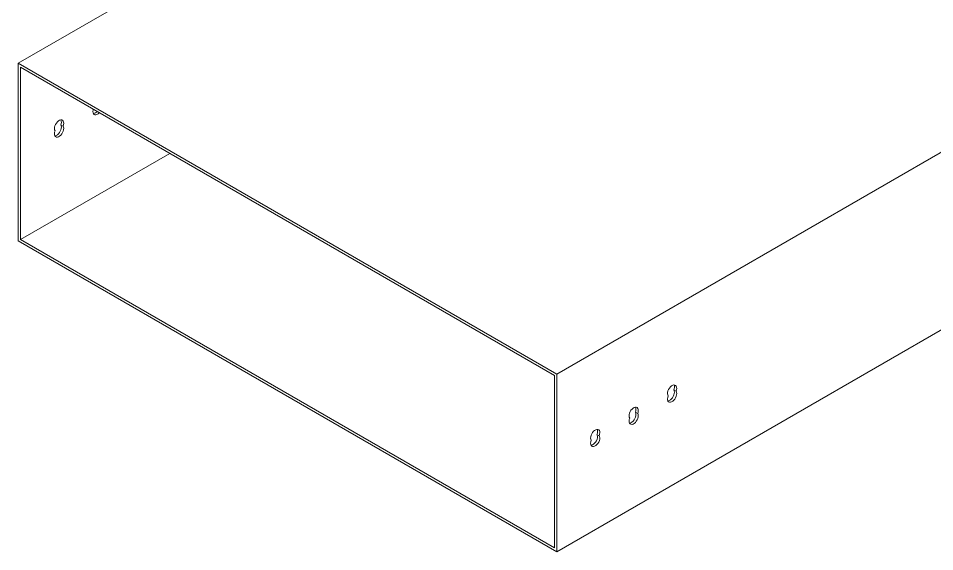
# Model space of a CAD drawing. Extents: x -976302 to -776254, y 5665 to 231437.
# Drawn here: x -794289 to -790050, y 77163 to 79630 of the extents above; entities that cross this region are included whole.
import ezdxf

# ---------------------------------------------------------------- set-up
doc = ezdxf.new("R2010")
doc.units = 0
doc.header["$LTSCALE"] = 1000
doc.header["$MEASUREMENT"] = 0

msp = doc.modelspace()

# ---------------------------------------------------------------- linework, layer by layer
at = {"linetype": 'Continuous', "lineweight": 15}
for p, q in [((-794289.2, 79422.7), (-791446.9, 81063.5)), ((-794289.2, 79422.7), (-791446.9, 81063.5)), ((-791798.3, 77984.8), (-788956.1, 79625.6)), ((-791798.3, 77984.8), (-788956.1, 79625.6)), ((-794289.2, 78600.9), (-794289.2, 79422.7)), ((-794289.2, 79422.7), (-791798.3, 77984.8)), ((-794289.2, 78600.9), (-794289.2, 79422.7)), ((-794289.2, 79422.7), (-791798.3, 77984.8)), ((-794278.5, 79404.2), (-794278.5, 78607.1)), ((-791809, 77978.6), (-794278.5, 79404.2)), ((-794278.5, 79404.2), (-794278.5, 78607.1)), ((-791809, 77978.6), (-794278.5, 79404.2)), ((-794082.1, 79131.4), (-794092.8, 79137.5)), ((-794082.1, 79131.4), (-794092.8, 79137.5)), ((-794278.5, 78607.1), (-793588.1, 79005.7)), ((-794278.5, 78607.1), (-793588.1, 79005.7)), ((-791798.3, 77163), (-788955.6, 78804.1)), ((-791798.3, 77163), (-788955.6, 78804.1)), ((-791798.3, 77163), (-794289.2, 78600.9)), ((-791798.3, 77163), (-794289.2, 78600.9)), ((-794278.5, 78607.1), (-791809, 77181.5)), ((-794278.5, 78607.1), (-791809, 77181.5)), ((-791809, 77181.5), (-791809, 77978.6)), ((-791809, 77181.5), (-791809, 77978.6)), ((-791798.3, 77984.8), (-791798.3, 77163)), ((-791798.3, 77984.8), (-791798.3, 77163)), ((-791256.8, 77911.2), (-791246.1, 77905)), ((-791256.8, 77911.2), (-791246.1, 77905)), ((-791424, 77802.3), (-791434.7, 77808.5)), ((-791424, 77802.3), (-791434.7, 77808.5)), ((-791601.9, 77699.6), (-791612.6, 77705.8)), ((-791601.9, 77699.6), (-791612.6, 77705.8))]:
    msp.add_line(p, q, dxfattribs=at)
at = {"linetype": 'Continuous', "lineweight": 15, "flags": 128}
for points in [[(-793942.1, 79210), (-793943.2, 79206), (-793944, 79199.5), (-793943.5, 79193.8), (-793941.8, 79189.1), (-793938.9, 79185.7), (-793935, 79183.8), (-793930.4, 79183.6), (-793925.3, 79185.1), (-793920, 79188.1), (-793915, 79192.5), (-793913.8, 79193.7)], [(-793942.1, 79210), (-793943.2, 79206), (-793944, 79199.5), (-793943.5, 79193.8), (-793941.8, 79189.1), (-793938.9, 79185.7), (-793935, 79183.8), (-793930.4, 79183.6), (-793925.3, 79185.1), (-793920, 79188.1), (-793915, 79192.5), (-793913.8, 79193.7)], [(-794082.1, 79131.4), (-794080, 79138.1), (-794079.2, 79144.6), (-794079.7, 79150.3), (-794081.5, 79155.1), (-794084.4, 79158.4), (-794088.2, 79160.3), (-794092.9, 79160.5), (-794098, 79159), (-794103.2, 79156), (-794108.3, 79151.6), (-794112.9, 79146), (-794116.8, 79139.7), (-794119.7, 79133), (-794121.4, 79126.3), (-794121.9, 79120), (-794121.1, 79114.4), (-794119.1, 79110)], [(-794082.1, 79131.4), (-794080, 79138.1), (-794079.2, 79144.6), (-794079.7, 79150.3), (-794081.5, 79155.1), (-794084.4, 79158.4), (-794088.2, 79160.3), (-794092.9, 79160.5), (-794098, 79159), (-794103.2, 79156), (-794108.3, 79151.6), (-794112.9, 79146), (-794116.8, 79139.7), (-794119.7, 79133), (-794121.4, 79126.3), (-794121.9, 79120), (-794121.1, 79114.4), (-794119.1, 79110)], [(-794119.1, 79110), (-794121.1, 79103.3), (-794121.9, 79096.8), (-794121.4, 79091.1), (-794119.7, 79086.4), (-794116.8, 79083), (-794112.9, 79081.1), (-794108.3, 79080.9), (-794103.2, 79082.4), (-794098, 79085.4), (-794092.9, 79089.8), (-794088.2, 79095.4), (-794084.4, 79101.7), (-794081.5, 79108.4), (-794079.7, 79115.1), (-794079.2, 79121.5), (-794080, 79127), (-794082.1, 79131.4)], [(-794119.1, 79110), (-794121.1, 79103.3), (-794121.9, 79096.8), (-794121.4, 79091.1), (-794119.7, 79086.4), (-794116.8, 79083), (-794112.9, 79081.1), (-794108.3, 79080.9), (-794103.2, 79082.4), (-794098, 79085.4), (-794092.9, 79089.8), (-794088.2, 79095.4), (-794084.4, 79101.7), (-794081.5, 79108.4), (-794079.7, 79115.1), (-794079.2, 79121.5), (-794080, 79127), (-794082.1, 79131.4)], [(-794092.8, 79137.5), (-794090.7, 79133.1), (-794089.9, 79127.6), (-794090.4, 79121.3), (-794092.1, 79114.6), (-794095, 79107.9), (-794098.9, 79101.5), (-794103.5, 79096), (-794108.6, 79091.6), (-794113.9, 79088.6), (-794119, 79087.1), (-794120, 79087)], [(-794092.8, 79137.5), (-794090.7, 79133.1), (-794089.9, 79127.6), (-794090.4, 79121.3), (-794092.1, 79114.6), (-794095, 79107.9), (-794098.9, 79101.5), (-794103.5, 79096), (-794108.6, 79091.6), (-794113.9, 79088.6), (-794119, 79087.1), (-794120, 79087)], [(-791283.1, 77883.7), (-791285.1, 77888.1), (-791285.9, 77893.6), (-791285.5, 77899.9), (-791283.7, 77906.6), (-791280.8, 77913.4), (-791276.9, 77919.7), (-791272.3, 77925.2), (-791267.2, 77929.6), (-791262, 77932.7), (-791256.9, 77934.1), (-791252.3, 77933.9), (-791248.4, 77932.1), (-791245.5, 77928.7), (-791243.7, 77924), (-791243.3, 77918.2), (-791244.1, 77911.8), (-791246.1, 77905)], [(-791283.1, 77883.7), (-791285.1, 77888.1), (-791285.9, 77893.6), (-791285.5, 77899.9), (-791283.7, 77906.6), (-791280.8, 77913.4), (-791276.9, 77919.7), (-791272.3, 77925.2), (-791267.2, 77929.6), (-791262, 77932.7), (-791256.9, 77934.1), (-791252.3, 77933.9), (-791248.4, 77932.1), (-791245.5, 77928.7), (-791243.7, 77924), (-791243.3, 77918.2), (-791244.1, 77911.8), (-791246.1, 77905)], [(-791246.1, 77905), (-791244.1, 77900.6), (-791243.3, 77895.1), (-791243.7, 77888.8), (-791245.5, 77882.1), (-791248.4, 77875.4), (-791252.3, 77869), (-791256.9, 77863.5), (-791262, 77859.1), (-791267.2, 77856.1), (-791272.3, 77854.6), (-791276.9, 77854.8), (-791280.8, 77856.6), (-791283.7, 77860), (-791285.5, 77864.7), (-791285.9, 77870.5), (-791285.1, 77876.9), (-791283.1, 77883.7)], [(-791246.1, 77905), (-791244.1, 77900.6), (-791243.3, 77895.1), (-791243.7, 77888.8), (-791245.5, 77882.1), (-791248.4, 77875.4), (-791252.3, 77869), (-791256.9, 77863.5), (-791262, 77859.1), (-791267.2, 77856.1), (-791272.3, 77854.6), (-791276.9, 77854.8), (-791280.8, 77856.6), (-791283.7, 77860), (-791285.5, 77864.7), (-791285.9, 77870.5), (-791285.1, 77876.9), (-791283.1, 77883.7)], [(-791256.8, 77911.2), (-791254.7, 77906.8), (-791253.9, 77901.3), (-791254.4, 77895), (-791256.2, 77888.2), (-791259.1, 77881.5), (-791262.9, 77875.2), (-791267.6, 77869.7), (-791272.7, 77865.2), (-791277.9, 77862.2), (-791283, 77860.8), (-791284.1, 77860.7)], [(-791256.8, 77911.2), (-791254.7, 77906.8), (-791253.9, 77901.3), (-791254.4, 77895), (-791256.2, 77888.2), (-791259.1, 77881.5), (-791262.9, 77875.2), (-791267.6, 77869.7), (-791272.7, 77865.2), (-791277.9, 77862.2), (-791283, 77860.8), (-791284.1, 77860.7)], [(-791461, 77781), (-791463, 77785.4), (-791463.9, 77790.9), (-791463.4, 77797.2), (-791461.6, 77803.9), (-791458.7, 77810.7), (-791454.9, 77817), (-791450.2, 77822.5), (-791445.1, 77826.9), (-791439.9, 77830), (-791434.8, 77831.4), (-791430.2, 77831.2), (-791426.3, 77829.4), (-791423.4, 77826), (-791421.7, 77821.3), (-791421.2, 77815.5), (-791422, 77809.1), (-791424, 77802.3)], [(-791461, 77781), (-791463, 77785.4), (-791463.9, 77790.9), (-791463.4, 77797.2), (-791461.6, 77803.9), (-791458.7, 77810.7), (-791454.9, 77817), (-791450.2, 77822.5), (-791445.1, 77826.9), (-791439.9, 77830), (-791434.8, 77831.4), (-791430.2, 77831.2), (-791426.3, 77829.4), (-791423.4, 77826), (-791421.7, 77821.3), (-791421.2, 77815.5), (-791422, 77809.1), (-791424, 77802.3)], [(-791424, 77802.3), (-791422, 77797.9), (-791421.2, 77792.4), (-791421.7, 77786.1), (-791423.4, 77779.4), (-791426.3, 77772.6), (-791430.2, 77766.3), (-791434.8, 77760.8), (-791439.9, 77756.4), (-791445.1, 77753.3), (-791450.2, 77751.9), (-791454.9, 77752.1), (-791458.7, 77753.9), (-791461.6, 77757.3), (-791463.4, 77762), (-791463.9, 77767.8), (-791463, 77774.2), (-791461, 77781)], [(-791424, 77802.3), (-791422, 77797.9), (-791421.2, 77792.4), (-791421.7, 77786.1), (-791423.4, 77779.4), (-791426.3, 77772.6), (-791430.2, 77766.3), (-791434.8, 77760.8), (-791439.9, 77756.4), (-791445.1, 77753.3), (-791450.2, 77751.9), (-791454.9, 77752.1), (-791458.7, 77753.9), (-791461.6, 77757.3), (-791463.4, 77762), (-791463.9, 77767.8), (-791463, 77774.2), (-791461, 77781)], [(-791434.7, 77808.5), (-791432.7, 77804.1), (-791431.9, 77798.6), (-791432.3, 77792.3), (-791434.1, 77785.5), (-791437, 77778.8), (-791440.9, 77772.5), (-791445.5, 77767), (-791450.6, 77762.5), (-791455.8, 77759.5), (-791460.9, 77758), (-791462, 77757.9)], [(-791434.7, 77808.5), (-791432.7, 77804.1), (-791431.9, 77798.6), (-791432.3, 77792.3), (-791434.1, 77785.5), (-791437, 77778.8), (-791440.9, 77772.5), (-791445.5, 77767), (-791450.6, 77762.5), (-791455.8, 77759.5), (-791460.9, 77758), (-791462, 77757.9)], [(-791638.9, 77678.3), (-791641, 77682.7), (-791641.8, 77688.2), (-791641.3, 77694.5), (-791639.5, 77701.2), (-791636.6, 77708), (-791632.8, 77714.3), (-791628.1, 77719.8), (-791623.1, 77724.2), (-791617.8, 77727.3), (-791612.7, 77728.7), (-791608.1, 77728.5), (-791604.2, 77726.7), (-791601.3, 77723.3), (-791599.6, 77718.6), (-791599.1, 77712.8), (-791599.9, 77706.4), (-791601.9, 77699.6)], [(-791638.9, 77678.3), (-791641, 77682.7), (-791641.8, 77688.2), (-791641.3, 77694.5), (-791639.5, 77701.2), (-791636.6, 77708), (-791632.8, 77714.3), (-791628.1, 77719.8), (-791623.1, 77724.2), (-791617.8, 77727.3), (-791612.7, 77728.7), (-791608.1, 77728.5), (-791604.2, 77726.7), (-791601.3, 77723.3), (-791599.6, 77718.6), (-791599.1, 77712.8), (-791599.9, 77706.4), (-791601.9, 77699.6)], [(-791612.6, 77705.8), (-791610.6, 77701.4), (-791609.8, 77695.9), (-791610.3, 77689.5), (-791612, 77682.8), (-791614.9, 77676.1), (-791618.8, 77669.8), (-791623.4, 77664.2), (-791628.5, 77659.8), (-791633.7, 77656.8), (-791638.8, 77655.3), (-791639.9, 77655.2)], [(-791612.6, 77705.8), (-791610.6, 77701.4), (-791609.8, 77695.9), (-791610.3, 77689.5), (-791612, 77682.8), (-791614.9, 77676.1), (-791618.8, 77669.8), (-791623.4, 77664.2), (-791628.5, 77659.8), (-791633.7, 77656.8), (-791638.8, 77655.3), (-791639.9, 77655.2)], [(-791601.9, 77699.6), (-791599.9, 77695.2), (-791599.1, 77689.7), (-791599.6, 77683.4), (-791601.3, 77676.7), (-791604.2, 77669.9), (-791608.1, 77663.6), (-791612.7, 77658.1), (-791617.8, 77653.7), (-791623.1, 77650.6), (-791628.1, 77649.2), (-791632.8, 77649.4), (-791636.6, 77651.2), (-791639.5, 77654.6), (-791641.3, 77659.3), (-791641.8, 77665.1), (-791641, 77671.5), (-791638.9, 77678.3)], [(-791601.9, 77699.6), (-791599.9, 77695.2), (-791599.1, 77689.7), (-791599.6, 77683.4), (-791601.3, 77676.7), (-791604.2, 77669.9), (-791608.1, 77663.6), (-791612.7, 77658.1), (-791617.8, 77653.7), (-791623.1, 77650.6), (-791628.1, 77649.2), (-791632.8, 77649.4), (-791636.6, 77651.2), (-791639.5, 77654.6), (-791641.3, 77659.3), (-791641.8, 77665.1), (-791641, 77671.5), (-791638.9, 77678.3)]]:
    msp.add_lwpolyline(points, dxfattribs=at)
at = {"linetype": 'Continuous', "lineweight": 15}
for centre, radius, start, end in [((-793946, 79216.8), 27.3, 278.2079, 321.8933), ((-793946, 79216.8), 27.3, 278.2079, 321.8933), ((-794119.4, 79150.2), 29.5, 334.5531, 20.6309), ((-794119.4, 79150.2), 29.5, 334.5531, 20.6309), ((-791283.4, 77923.9), 29.5, 334.5531, 20.6309), ((-791283.4, 77923.9), 29.5, 334.5531, 20.6309), ((-791461.3, 77821.1), 29.5, 334.5531, 20.6309), ((-791461.3, 77821.1), 29.5, 334.5531, 20.6309), ((-791639.2, 77718.4), 29.5, 334.5531, 20.6309), ((-791639.2, 77718.4), 29.5, 334.5531, 20.6309)]:
    msp.add_arc(centre, radius, start, end, dxfattribs=at)

doc.saveas('drawing.dxf')
